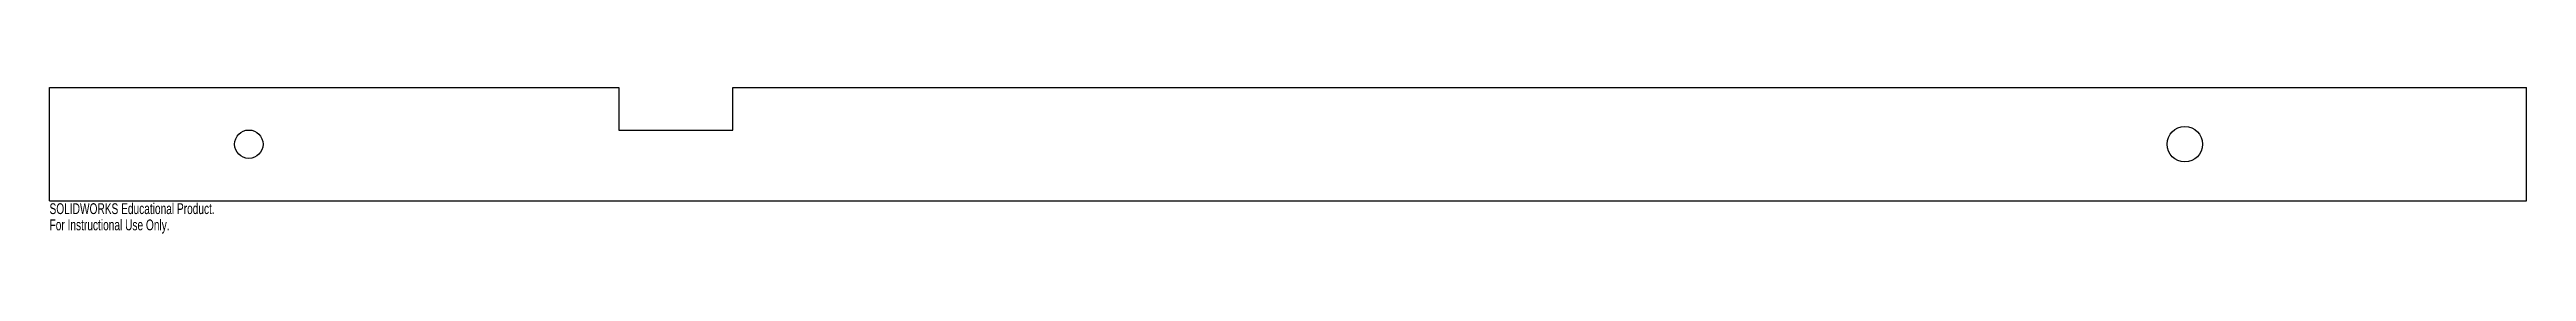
# Model space of a CAD drawing. Header units: inches. Extents: x -21.8 to 21.8, y -2.6 to 0.
import ezdxf

# ---------------------------------------------------------------- set-up
doc = ezdxf.new("R2010")
doc.units = ezdxf.units.IN
doc.header["$MEASUREMENT"] = 0
doc.styles.add('SLDTEXTSTYLE0', font='TXT', dxfattribs={"width": 0.7})

msp = doc.modelspace()

# ---------------------------------------------------------------- linework, layer by layer
at = {"color": 7, "linetype": 'Continuous', "lineweight": 25}
for p, q in [((-21.75, 0), (-11.75, 0)), ((-21.75, -2), (-21.75, 0)), ((-11.75, 0), (-11.75, -0.75)), ((-9.75, 0), (21.75, 0)), ((-9.75, -0.75), (-9.75, 0)), ((21.75, -2), (21.75, 0)), ((-11.75, -0.75), (-9.75, -0.75)), ((-21.75, -2), (21.75, -2))]:
    msp.add_line(p, q, dxfattribs=at)
for centre, radius in [((-18.25, -1), 0.25), ((15.75, -1), 0.312)]:
    msp.add_circle(centre, radius, dxfattribs=at)

# ---------------------------------------------------------------- texts
at = {"color": 7, "linetype": 'Continuous', "char_height": 0.1903, "attachment_point": 1, "style": 'SLDTEXTSTYLE0'}
for s, insert in [('SOLIDWORKS Educational Product.', (-21.75, -2.04)), ('For Instructional Use Only.', (-21.75, -2.326))]:
    msp.add_mtext(s, dxfattribs=dict(at, insert=insert))

doc.saveas('drawing.dxf')
